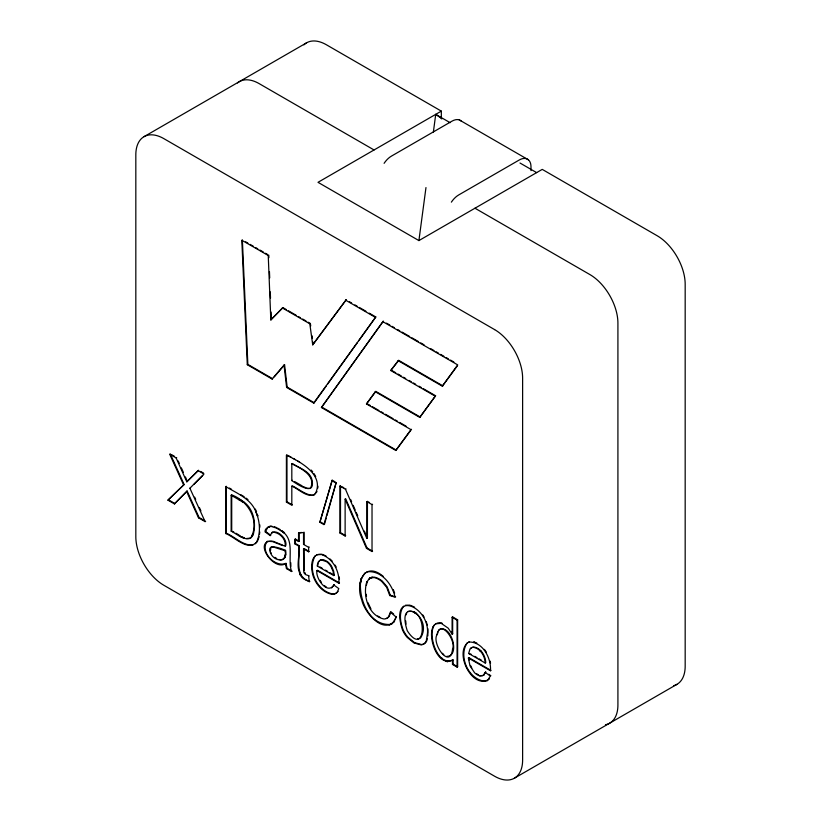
<?xml version="1.0" encoding="UTF-8"?>
<svg xmlns="http://www.w3.org/2000/svg" width="821" height="821" viewBox="0 0 821 821"><rect width="100%" height="100%" fill="white"/><g stroke="black" fill="none" stroke-linecap="round" stroke-linejoin="round"><path stroke-width="1.23" d="M300.209 573.663C300.332 578.117 305.966 580.026 309.291 581.678L309.856 581.35C293.661 577.122 300.353 557.346 299.121 545.657L295.416 543.512L294.852 543.841L294.852 539.376L295.416 539.048L299.121 541.193L299.121 532.757L301.605 532.46M285.575 550.388C279.602 547.843 264.752 542.342 271.279 554.514C275.897 562.313 288.089 562.098 285.01 550.706L285.575 550.388C286.755 554.801 284.61 561.933 278.781 559.419M383.407 576.506C364.308 560.24 354.98 583.341 361.804 600.069C364.196 611.809 382.73 634.684 394.634 620.892L393.341 622.636L396.369 616.479M361.045 578.6C357.525 597.298 368.762 626.526 391.268 624.36L394.07 621.22M317.819 488.064L317.953 486.176M427.854 635.926L427.905 628.722M317.717 565.669L318.025 563.534M485.221 663.019L468.678 653.465L469.981 649.011A11.72 6.763 60 0 1 473.532 647.359C480.665 648.611 484.893 656.266 485.221 663.019L485.786 662.701C485.447 655.938 481.229 648.282 474.097 647.04A11.72 6.763 60 0 0 470.546 648.682M259.477 534.338L259.775 531.987M441.329 118.778L441.329 111.122L318.004 182.324L418.905 240.584L425.976 187.568M433.375 132.037L435.725 114.365L450.144 122.688M285.061 554.801L284.374 558.023M437.572 633.74L437.921 631.996M250.98 537.622C259.908 521.15 248.445 500.861 231.717 494.94L231.153 495.258L231.153 531.105C237.053 534.163 249.964 545.288 253.494 533.558C256.562 520.996 252.509 505.397 239.948 499.64L238.798 499.671L231.153 495.258M360.665 582.859L361.609 578.271L364.976 572.904M360.101 583.177L361.609 578.271M366.361 585.301L367.305 581.627L366.741 581.945C362.656 595.707 368.28 615.545 383.838 618.983A15.147 8.744 60 0 0 388.641 616.622L390.406 612.086L395.814 616.797M427.454 638.286L426.807 640.729A17.303 9.985 60 0 1 421.542 644.547L414.513 642.617L407.811 637.137A17.569 10.139 60 0 1 403.039 629.574C400.34 622.318 398.596 612.743 403.675 606.216M319.872 522.269L332.197 480.182L319.872 522.269L323.905 524.588L324.469 524.27L326.194 518.123M323.905 524.588L336.2 482.491L326.881 515.67M252.047 536.092L252.93 533.876M269.688 526.497L268.313 526.897C277.088 525.389 263.449 526.374 265.296 532.018L270.191 535.6C273.886 525.727 288.161 538.33 285.677 545.924L282.116 545.401L272.582 541.593L267.359 541.285M406.108 614.867L406.641 613.297M265.296 532.018L267.769 527.4M483.559 675.036L485.724 672.03L483.559 675.036L484.113 674.708L482.512 675.745L479.721 675.847A13.269 7.666 60 0 1 474.569 672.748L469.961 665.769L468.381 658.011L468.935 657.683L491.03 670.439L490.465 670.767L468.381 658.011M285.626 554.473L284.938 557.695M259.179 536.677L257.496 541.142L255.321 543.728M395.065 619.783L395.938 617.577M316.885 570.544L338.95 583.29L339.514 582.961L317.45 570.226L316.885 570.544C315.387 578.579 327.651 595.625 334.239 584.573L331.633 587.918M434.525 624.966L432.821 627.398C427.803 638.04 437.901 668.099 453.038 659.838L453.038 664.117L457.636 666.775L457.636 619.814L452.658 616.94L452.104 617.269L452.104 634.13L452.658 633.802L452.658 616.94M315.243 493.914C324.962 474.795 299.932 461.515 286.406 455.142L286.406 502.103L291.814 505.223L291.814 486.176L292.368 485.858C298.916 489.039 306.992 496.13 313.981 495.063C305.72 497.074 298.895 489.018 291.814 486.176M317.039 491.594L313.612 495.196M315.285 555.714C307.167 569.579 316.67 590.71 332.526 593.952A16.317 9.421 60 0 0 338.047 591.346M318.589 561.954L319.42 560.764M321.422 407.524L383.222 321.237L321.422 407.524L395.804 450.462L410.798 430.296M310.502 488.146C316.495 475.882 300.517 467.97 291.814 463.824L291.814 480.593C296.833 484.062 314.812 496.541 312.196 480.88C310.584 471.049 299.398 468.36 292.368 463.496L291.814 463.824M326.111 386.198L314.238 402.731L287.165 387.102L284.589 364.77L284.025 365.099L286.611 387.43L313.684 403.06L375.802 316.957L369.214 313.15M327.589 384.125L357.258 342.788M358.736 340.725L375.802 316.957M411.526 429.311L410.962 429.629L366.464 403.942L375.289 391.73L419.767 417.407L435.592 395.763L423.42 388.733M419.767 417.407L435.592 395.763M420.321 417.089L375.844 391.412L366.464 403.942M435.038 396.081L390.755 370.517L398.185 360.706L442.324 386.188L457.708 364.893L382.658 321.555M442.324 386.188L457.533 365.581M395.804 450.462L410.962 429.629M312.709 344.82L346.144 299.829L312.709 344.82L309.815 323.792L282.414 307.978L270.817 319.933L268.241 255.495L241.815 240.245L247.285 364.719L272.11 379.056L272.664 378.727L247.85 364.401L242.369 239.917M438.568 630.487L439.194 629.645M390.755 370.517L398.739 360.378L442.878 385.87M467.2 642.843C457.902 656.656 468.914 680.619 486.022 681.307M271.679 532.993L272.285 532.275M272.11 379.056L284.025 365.099M274.255 376.87L284.589 364.77M253.494 533.558L252.519 534.574L252.601 535.774M420.465 638.133C434.227 616.407 395.26 593.922 407.288 630.795C425.617 659.027 428.583 607.294 407.791 611.542M170.255 453.9L184.13 484.513L167.936 500.163L174.432 503.909L187.126 491.02L199.051 517.476L204.552 520.658M174.432 503.909L187.126 491.02M270.817 319.933L282.978 307.649L286.262 309.548M487.356 680.825L490.301 676.073L485.17 672.358M489.521 678.854C472.444 691.272 452.669 650.694 469.427 641.683M205.65 521.284L205.086 521.612L189.897 488.238L203.977 474.015L198.056 470.597L186.788 481.824L176.135 457.933L169.701 454.218L183.565 484.831M193.972 484.359L202.777 475.472M186.788 481.824L198.62 470.279L198.056 470.597M167.936 500.163L184.13 484.513M267.051 541.439C259.836 551.774 274.799 567.691 286.006 563.37L287.032 568.276L292.112 571.211L291.558 571.529L286.467 568.594L285.441 563.699L286.006 563.37M368.455 579.421L372.159 577.153L374.602 577.204A21.777 12.572 60 0 1 382.217 581.032L387.184 586.923L390.314 595.215L395.64 596.857M453.038 659.838C438.322 667.052 428.326 637.445 433.385 627.08L432.821 627.398C434.124 623.683 438.517 621.713 442.15 623.272L435.633 623.796M320.539 559.963L318.025 562.272L317.163 565.987L333.737 575.562L334.291 575.234L333.624 571.057L331.633 566.377A10.735 6.199 60 0 0 327.056 561.338L323.495 559.686L319.974 560.291M304.765 572.719A2.514 1.447 60 0 0 305.053 573.15L304.488 573.479A2.514 1.447 60 0 1 303.801 572.083L303.534 548.849L304.088 548.531L309.199 551.476L308.645 551.804L303.534 548.849M326.029 555.981L322.776 554.493L316.773 554.729M144.024 136.676L306.592 42.815M268.241 255.495L268.795 255.177L268.898 257.702M282.414 307.978L282.978 307.649M418.905 240.584L542.24 169.383L657.149 235.73A39.634 22.885 60 0 1 685.176 284.271L685.176 666.18A39.634 22.885 60 0 1 673.846 685.638M247.285 364.719L247.85 364.401M286.611 387.43L287.165 387.102M176.135 457.933L176.689 457.615M313.684 403.06L314.238 402.731M398.185 360.706L398.739 360.378M189.897 488.238L190.451 487.91M375.289 391.73L375.844 391.412M225.775 486.596C236.93 493.329 251.041 498.768 255.988 511.976C259.785 521.171 260.893 532.162 256.932 541.47L257.496 541.142C248.804 552.728 234.785 536.893 225.775 533.558L225.775 486.596L226.329 486.278L226.329 533.229C235.052 536.811 242.883 545.883 252.95 544.99M186.572 491.348L198.487 517.805L199.051 517.476M291.814 480.593L292.368 480.264M225.775 533.558L226.329 533.229M231.153 531.105L233.811 531.987M286.406 502.103L286.96 501.775L292.368 504.894M268.313 526.897L270.242 526.179M339.935 533.003L340.499 532.685L345.692 535.682L345.128 536L339.935 533.003L339.935 486.053L343.825 487.643M271.925 526.179L271.361 526.497L276.39 528.077L284.589 532.808L281.839 530.705M339.935 486.053L345.477 489.254L346.041 488.926M270.191 535.6L270.756 535.271L265.86 531.7M345.128 499.137L345.692 498.809L367.049 548.007L372.59 551.209L372.026 551.538L366.484 548.336L345.128 499.137L345.128 536M299.121 541.193L298.557 541.511L298.557 533.086L299.121 532.757M367.428 501.272L367.428 538.145L366.864 538.473L366.864 501.6L369.491 502.473M294.852 543.841L298.557 545.975L299.121 545.657M366.864 501.6L372.026 504.576L372.59 504.258M298.557 533.086L303.534 532.49L303.534 544.385L304.088 544.066L304.088 532.172M303.534 544.385L308.645 547.34L309.199 547.012M286.467 568.594L287.032 568.276M322.776 554.493L322.212 554.811C333.47 559.101 339.617 571.673 338.95 583.29M305.053 573.15L304.488 573.479L305.617 574.618L309.199 575.89M366.484 548.336L367.049 548.007M370.045 577.933L366.741 581.945L367.603 581.627M372.159 577.153L369.481 578.261L374.037 577.532A21.777 12.572 60 0 1 381.652 581.36L386.629 587.241L389.749 595.543L390.314 595.215M452.104 617.269L457.071 620.142L457.636 619.814M468.678 653.465L471.439 654.419M452.484 660.166L452.484 664.446L453.038 664.117M452.484 664.446L457.071 667.093L457.636 666.775M514.408 778.185L676.976 684.324M389.164 625.13L392.366 623.519M250.6 538.104L246.474 538.514M440.118 628.958C452.207 626.064 460.017 656.584 446.747 656.359M285.441 563.699C273.383 571.354 252.889 540.567 272.203 541.07M483.066 675.416L479.721 675.847M272.408 532.152C279.273 532.213 286.293 538.976 285.123 546.242M405.441 605.221L410.059 605.139M366.884 571.837C381.221 569.948 392.366 584.388 395.075 597.175L389.749 595.543M310.092 488.433L306.9 488.218M468.863 642.001C482.912 641.714 491.348 658.165 490.465 670.767M417.591 638.943L419.11 638.8M441.554 658.545L442.119 658.216M321.37 559.912L326.491 561.656A10.735 6.199 60 0 1 331.079 566.695L333.059 571.375L333.737 575.562M321.811 554.319C309.527 552.707 310.615 570.092 313.807 577.82C316.916 585.599 323.484 592.711 331.971 594.281A16.317 9.421 60 0 0 337.482 591.674L338.816 588.606L333.675 584.891M285.01 550.706L272.675 546.817L270.868 547.309L270.468 550.901M416.545 613.369L414.195 612.353L414.759 612.025L414.749 612.887L415.98 613.698M448.174 661.48L445.711 661.182L447.619 661.808M244.319 537.796L240.091 536.277L239.044 535.005M410.941 605.467L414.615 607.191M279.468 543.841L282.67 545.072M274.193 526.661L276.944 527.749M273.136 541.265L278.401 543.42M475.072 642.309L476.827 643.059M303.349 486.596L306.017 487.807M300.886 574.916C295.067 567.373 300.558 554.883 298.557 545.975M441.585 623.601L448.215 628.188L452.104 634.13M238.48 535.333L243.755 538.124M277.939 528.313L279.93 529.442M459.288 119.907L528.416 159.818M441.329 111.122L326.409 44.775A39.634 22.885 60 0 0 303.903 44.868M520.001 163.02L536.626 172.615M374.058 149.966L259.149 83.619A39.634 22.885 60 0 0 237.474 82.942M474.969 208.216L589.889 274.563A39.634 22.885 60 0 1 617.915 323.115L617.915 705.023A39.634 22.885 60 0 1 605.457 724.738M245.674 241.826L247.88 243.098M250.077 244.371L253.381 246.279M255.588 247.552L257.784 248.814M259.99 250.087L263.295 251.996M265.491 253.268L267.697 254.541M349.438 301.738L351.634 303M354.929 304.909L357.125 306.171M359.321 307.444L365.92 311.241M386.527 323.146L389.842 325.054M392.048 326.337L394.254 327.61M397.569 329.519L399.776 330.791M401.982 332.064L409.71 336.528M411.916 337.8L418.536 341.628M420.742 342.901L424.057 344.81M430.676 348.638L433.991 350.546M436.197 351.819L438.404 353.092M440.61 354.374L443.925 356.283M446.131 357.556L448.338 358.828M450.544 360.101L453.849 362.02M345.59 300.158L375.238 317.275M288.458 310.81L296.124 315.243M298.321 316.506L300.507 317.768M302.703 319.041L305.987 320.939M308.183 322.201L310.369 323.464L310.718 325.937M391.309 370.199L395.743 372.755M397.959 374.027L401.274 375.946M403.491 377.229L405.707 378.502M409.022 380.421L411.239 381.703M413.456 382.976L415.672 384.259M418.987 386.178L421.204 387.45M368.116 404.25L370.281 405.502M372.457 406.754L378.963 410.51M381.139 411.762L383.304 413.014M385.48 414.266L393.074 418.659M395.24 419.911L397.415 421.163M399.581 422.415L406.097 426.171M321.986 407.195L396.358 450.144M333.193 480.767L335.194 481.917M331.633 480.511L335.635 482.82M288.017 455.429L291.178 457.256M293.282 458.467L295.396 459.688M297.5 460.909L299.614 462.12M294.565 481.527L302.251 485.96M320.436 521.94L324.469 524.27M171.332 454.516L174.545 456.373M200.591 471.418L203.557 473.122M229.439 488.064L231.501 489.265M294.852 539.376L298.557 541.511M319.933 566.942L322.14 568.214M325.455 570.133L327.661 571.406M329.878 572.689L334.291 575.234M474.754 656.328L476.96 657.6M479.166 658.873L481.373 660.146M235.904 533.198L237.998 534.409M168.5 499.835L174.986 503.591M198.487 517.805L205.086 521.612M240.922 494.776L244.104 496.664M377.66 615.955L380.082 617.402M239.363 499.353L243.94 502.185M238.798 499.671L243.385 502.503M274.871 557.346L276.718 558.506M324.521 585.742L326.286 586.974M435.725 114.365L441.965 118.768M488.813 674.257L490.866 675.745M246.043 498.121L247.983 499.579M280.372 530.325C296.012 538.627 287.093 558.095 291.558 571.529M393.67 614.118L390.96 611.758L389.195 616.294A15.147 8.744 60 0 1 386.25 618.449M442.396 653.3L443.781 654.635M330.021 558.947L332.197 561.061M311.128 470.012L312.709 471.767M282.619 531.444L284.035 533.127M257.024 514.326L258.071 515.783M484.4 649.36L486.432 652.243M320.139 580.344L321.442 582.428M422.815 614.97L424.088 617.084M335.071 565.084L336.22 567.054M370.938 608.905L367.952 602.686M451.529 631.636L452.658 633.802M314.094 473.676L315.716 476.621M299.644 573.982L300.322 575.244M255.259 509.03L256.552 511.647M271.043 552.697L271.402 553.436M470.525 665.451L471.798 668.109M194.649 497.116L195.696 499.425M199.359 507.481L200.929 510.929M178.239 461.022L179.276 463.301M181.338 467.857L183.401 472.403M350.618 499.476L351.645 501.816M353.174 505.336L355.206 510.026M356.222 512.366L357.751 515.886M364.37 531.115L365.899 534.635M345.477 489.254L366.864 538.473M185.433 476.95L187.342 481.496M393.31 589.632L394.644 593.142M255.988 511.976L257.507 516.111M426.222 621.518L427.279 625.048M490.168 661.11L490.558 663.214M312.083 335.83L312.421 338.303M312.934 342.018L313.273 344.492M468.935 657.683L469.253 660.022M308.645 576.219L309.291 581.678M339.217 576.968L339.463 579.123M405.718 620.83L406.026 624.155M366.32 594.291L366.484 596.446M304.17 570.677L304.088 548.531M269.452 271.597L269.709 277.919M270.263 291.814L270.52 298.126M271.074 312.031L271.382 319.605M290.767 562.672L290.891 566.336M259.805 524.865L259.857 527.246M530.992 170.624L530.992 166.817A16.646 9.616 -60 0 0 519.221 160.013L458.713 194.946A16.646 9.616 -60 0 0 451.365 202.151M457.071 620.142L457.071 667.093M372.026 504.576L372.026 551.538M340.499 485.724L340.499 532.685M308.645 547.34L308.645 551.804M295.416 539.048L295.416 543.512M286.96 454.824L286.96 501.775M231.717 494.94L231.717 530.777M461.156 120.985A16.646 9.616 -60 0 0 451.95 121.18L391.443 156.113A16.646 9.616 -60 0 0 384.105 163.317M478.602 674.883A13.269 7.666 60 0 1 476.796 673.805M436.834 634.941C431.836 644.228 450.431 670.347 452.607 648.682C456.26 640.965 440.549 618.049 436.834 634.941M427.525 632.868L426.253 641.057A17.303 9.985 60 0 1 420.978 644.875L413.948 642.946L407.247 637.455A17.569 10.139 60 0 1 402.475 629.892C389.082 589.314 429.106 606.052 427.525 632.868M480.654 650.581L480.09 650.899L480.654 650.581M283.809 558.732L283.809 558.732M474.189 641.93L473.635 642.258L474.189 641.93M494.591 329.59L163.851 138.636A39.634 22.885 60 0 0 135.824 154.82L135.824 536.729A39.634 22.885 60 0 0 163.851 585.27L494.591 776.225A39.634 22.885 60 0 0 522.618 760.041L522.618 378.132A39.634 22.885 60 0 0 494.591 329.59"/></g></svg>
